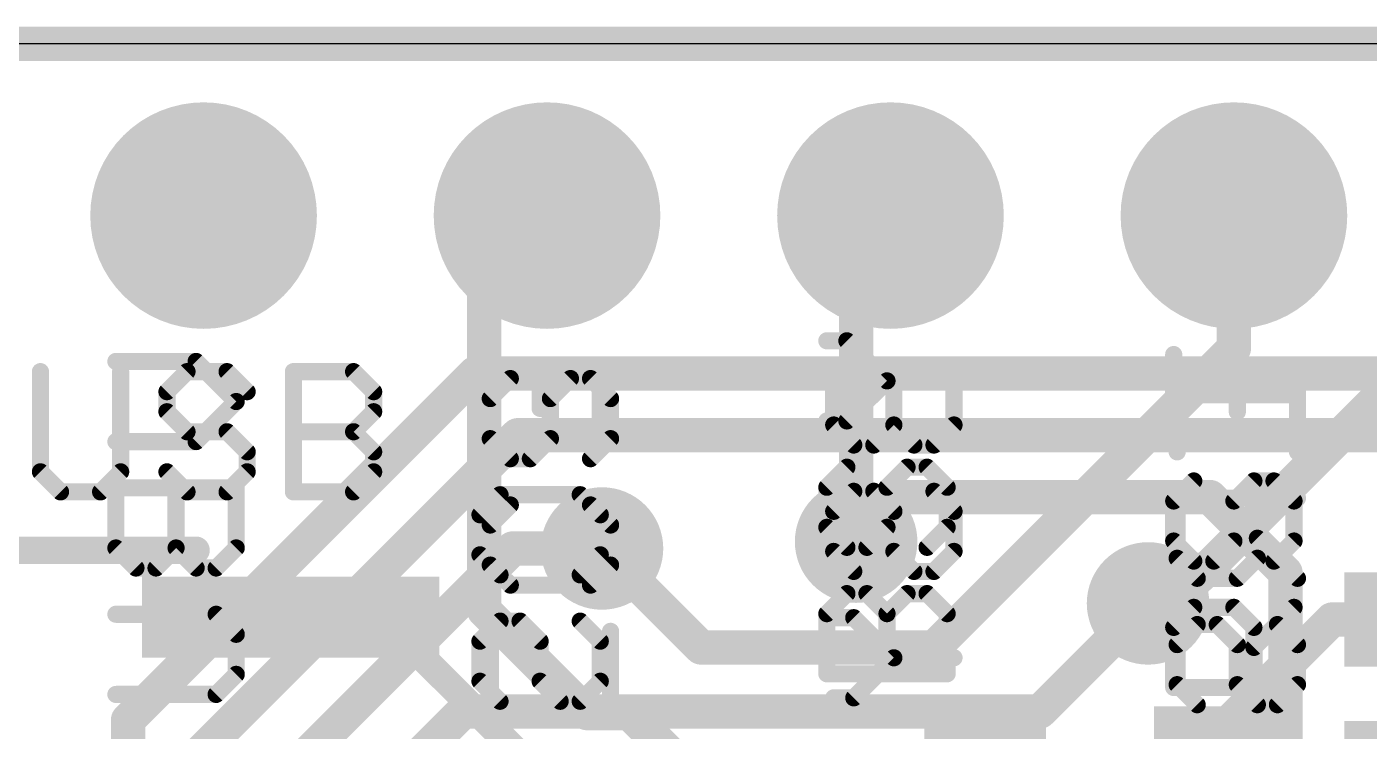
# Model space of a CAD drawing. Extents: x -0.1 to 35.6, y -0.1 to 17.9.
# Drawn here: x 5.04 to 14.97, y 12.69 to 17.91 of the extents above; entities that cross this region are included whole.
import ezdxf

# ---------------------------------------------------------------- set-up
doc = ezdxf.new("R2010")
doc.units = 0
for name, color, linetype in [('1', 12, 'CONTINUOUS'), ('16', 5, 'CONTINUOUS'), ('17', 110, 'CONTINUOUS'), ('18', 110, 'CONTINUOUS'), ('20', 4, 'CONTINUOUS'), ('21', 40, 'CONTINUOUS'), ('22', 6, 'CONTINUOUS')]:
    doc.layers.add(name, color=color, linetype=linetype)

# ---------------------------------------------------------------- blocks, each defined once
blk = doc.blocks.new('RECT')
blk.add_solid([(-0.5, -0.5), (0.5, -0.5), (-0.5, 0.5), (0.5, 0.5)])
blk = doc.blocks.new('ROUNDP')
at = {"const_width": 0.5}
blk.add_lwpolyline([(0, -0.25, 1), (0, 0.25, 1), (0, -0.25)], format="xyb", dxfattribs=at)
blk = doc.blocks.new('ROUNDV')
at = {"const_width": 0.5}
blk.add_lwpolyline([(0, -0.25, 1), (0, 0.25, 1), (0, -0.25)], format="xyb", dxfattribs=at)

msp = doc.modelspace()

# ---------------------------------------------------------------- linework, layer by layer
at = {"layer": '1'}
for points, const_width in [([(0, 17.78), (32.2072, 17.78)], 0.254), ([(8.4244, 16.0444), (8.89, 16.51)], 0.254), ([(11.43, 16.51), (11.176, 16.256)], 0.254), ([(16.3844, 16.51), (13.5142, 13.6398)], 0.254), ([(13.97, 15.5291), (13.97, 16.51)], 0.254), ([(11.176, 16.256), (11.176, 14.097)], 0.254), ([(8.4244, 16.0444), (8.4244, 13.589)], 0.254), ([(13.97, 15.5291), (11.7545, 13.3136)], 0.254), ([(9.2964, 14.0462), (10.029, 13.3136)], 0.254), ([(9.1854, 12.828), (8.4244, 13.589)], 0.254), ([(13.335, 13.6398), (13.5142, 13.6398)], 0.254), ([(7.6708, 13.5382), (6.9942, 13.5382)], 0.2032), ([(8.802, 12.407), (7.6708, 13.5382)], 0.2032), ([(14.6962, 13.5206), (13.8294, 12.6538)], 0.254), ([(15.5854, 13.5206), (14.6962, 13.5206)], 0.254), ([(10.029, 13.3136), (11.7545, 13.3136)], 0.254), ([(9.4997, 12.828), (9.1854, 12.828)], 0.254), ([(10.0549, 12.2728), (9.4997, 12.828)], 0.254)]:
    msp.add_lwpolyline(points, dxfattribs=dict(at, const_width=const_width))
for points, const_width in [([(8.9349, 16.4651, 1), (8.8451, 16.5549)], 0.127), ([(11.4749, 16.4651, 1), (11.3851, 16.5549)], 0.127), ([(14.0335, 16.51, 1), (13.9065, 16.51)], 0.127), ([(11.2395, 16.256, 1), (11.1125, 16.256)], 0.127), ([(11.1311, 16.3009, 1), (11.2209, 16.2111)], 0.127), ([(8.4879, 16.0444, 1), (8.3609, 16.0444)], 0.127), ([(8.3795, 16.0893, 1), (8.4693, 15.9995)], 0.127), ([(13.9065, 15.5291, 1), (14.0335, 15.5291)], 0.127), ([(14.0149, 15.4842, 1), (13.9251, 15.574)], 0.127), ([(9.3413, 14.0911, 1), (9.2515, 14.0013)], 0.127), ([(11.1125, 14.097, 1), (11.2395, 14.097)], 0.127), ([(8.4693, 13.6339, 1), (8.3795, 13.5441)], 0.127), ([(13.335, 13.7033, 1), (13.335, 13.5763)], 0.127), ([(13.4693, 13.6847, 1), (13.5591, 13.5949)], 0.127), ([(13.5142, 13.5763, 1), (13.5142, 13.7033)], 0.127), ([(6.9942, 13.589, 1), (6.9942, 13.4874)], 0.1016), ([(7.7067, 13.5741, 1), (7.6349, 13.5023)], 0.1016), ([(7.6708, 13.4874, 1), (7.6708, 13.589)], 0.1016), ([(8.3609, 13.589, 1), (8.4879, 13.589)], 0.127), ([(14.6962, 13.5841, 1), (14.6962, 13.4571)], 0.127), ([(14.7411, 13.4757, 1), (14.6513, 13.5655)], 0.127), ([(10.029, 13.3771, 1), (10.029, 13.2501)], 0.127), ([(9.9841, 13.2687, 1), (10.0739, 13.3585)], 0.127), ([(11.7096, 13.3585, 1), (11.7994, 13.2687)], 0.127), ([(11.7545, 13.2501, 1), (11.7545, 13.3771)], 0.127), ([(9.1854, 12.8915, 1), (9.1854, 12.7645)], 0.127), ([(9.1405, 12.7831, 1), (9.2303, 12.8729)], 0.127), ([(9.5446, 12.8729, 1), (9.4548, 12.7831)], 0.127), ([(9.4997, 12.7645, 1), (9.4997, 12.8915)], 0.127), ([(13.7845, 12.6987, 1), (13.8743, 12.6089)], 0.127)]:
    msp.add_lwpolyline(points, format="xyb", dxfattribs=dict(at, const_width=const_width))
at = {"layer": '16', "const_width": 0.254}
for points in [[(0, 17.78), (32.0802, 17.78)], [(8.3566, 15.3416), (5.7912, 12.7762)], [(25.5016, 15.3416), (8.3566, 15.3416)], [(8.673, 14.8844), (6.2484, 12.4598)], [(26.6968, 14.8844), (8.673, 14.8844)], [(11.5062, 14.4272), (11.176, 14.097)], [(13.7922, 14.4272), (11.5062, 14.4272)], [(14.351, 13.8684), (13.7922, 14.4272)], [(8.6362, 14.0462), (6.7302, 12.1402)], [(9.2964, 14.0462), (8.6362, 14.0462)], [(14.351, 13.8684), (14.351, 11.557)], [(12.5349, 12.8397), (13.335, 13.6398)], [(8.2677, 12.8397), (7.8486, 12.4206)], [(8.2677, 12.8397), (12.5349, 12.8397)], [(5.7912, 12.7762), (5.7912, 8.5852)]]:
    msp.add_lwpolyline(points, dxfattribs=at)
at = {"layer": '16', "const_width": 0.127}
for points in [[(8.3566, 15.4051, 1), (8.3566, 15.2781)], [(8.4015, 15.2967, 1), (8.3117, 15.3865)], [(8.673, 14.9479, 1), (8.673, 14.8209)], [(8.7179, 14.8395, 1), (8.6281, 14.9293)], [(11.5062, 14.4907, 1), (11.5062, 14.3637)], [(11.5511, 14.3823, 1), (11.4613, 14.4721)], [(13.8371, 14.4721, 1), (13.7473, 14.3823)], [(13.7922, 14.3637, 1), (13.7922, 14.4907)], [(11.1311, 14.1419, 1), (11.2209, 14.0521)], [(8.6362, 14.1097, 1), (8.6362, 13.9827)], [(8.6811, 14.0013, 1), (8.5913, 14.0911)], [(9.2964, 13.9827, 1), (9.2964, 14.1097)], [(14.4145, 13.8684, 1), (14.2875, 13.8684)], [(14.3061, 13.8235, 1), (14.3959, 13.9133)], [(13.3799, 13.5949, 1), (13.2901, 13.6847)], [(8.2677, 12.9032, 1), (8.2677, 12.7762)], [(8.3126, 12.7948, 1), (8.2228, 12.8846)], [(12.49, 12.8846, 1), (12.5798, 12.7948)], [(12.5349, 12.7762, 1), (12.5349, 12.9032)], [(5.8547, 12.7762, 1), (5.7277, 12.7762)], [(5.7463, 12.8211, 1), (5.8361, 12.7313)]]:
    msp.add_lwpolyline(points, format="xyb", dxfattribs=at)
at = {"layer": '20'}
msp.add_line((34.29, 17.78), (1.27, 17.78), dxfattribs=at)
at = {"layer": '21'}
for points, const_width in [([(11.1076, 15.5833), (10.9593, 15.5833)], 0.127), ([(11.4042, 15.2867), (11.1076, 15.5833)], 0.127), ([(13.5247, 14.8885), (13.5247, 15.4817)], 0.127), ([(5.1435, 15.3551), (5.1435, 14.6136)], 0.127), ([(5.7367, 14.6136), (5.7367, 15.3551)], 0.127), ([(6.2273, 15.3551), (6.079, 15.2068)], 0.127), ([(6.5239, 15.3551), (6.2273, 15.3551)], 0.127), ([(6.6722, 15.2068), (6.5239, 15.3551)], 0.127), ([(7.0145, 14.4653), (7.0145, 15.3551)], 0.127), ([(7.0145, 15.3551), (7.4594, 15.3551)], 0.127), ([(7.4594, 15.3551), (7.6077, 15.2068)], 0.127), ([(8.6184, 15.3039), (8.4701, 15.1556)], 0.127), ([(8.915, 15.1556), (9.0633, 15.3039)], 0.127), ([(9.0633, 15.3039), (9.2116, 15.3039)], 0.127), ([(9.2116, 15.3039), (9.3599, 15.1556)], 0.127), ([(11.1076, 14.9901), (11.4042, 15.2867)], 0.127), ([(11.4042, 15.2867), (11.8491, 15.2867)], 0.127), ([(6.079, 15.2068), (6.079, 15.0585)], 0.127), ([(7.6077, 15.2068), (7.6077, 15.0585)], 0.127), ([(8.4701, 15.1556), (8.4701, 14.859)], 0.127), ([(8.915, 14.859), (8.915, 15.1556)], 0.127), ([(9.3599, 15.1556), (9.3599, 14.859)], 0.127), ([(14.4145, 15.1851), (13.5247, 15.1851)], 0.127), ([(6.079, 15.0585), (6.2273, 14.9102)], 0.127), ([(7.6077, 15.0585), (7.4594, 14.9102)], 0.127), ([(10.9593, 14.9901), (11.1076, 14.9901)], 0.127), ([(6.2273, 14.9102), (6.5239, 14.9102)], 0.127), ([(6.5239, 14.9102), (6.6722, 14.7619)], 0.127), ([(7.0145, 14.9102), (7.4594, 14.9102)], 0.127), ([(7.4594, 14.9102), (7.6077, 14.7619)], 0.127), ([(8.4701, 14.859), (8.6184, 14.7107)], 0.127), ([(8.7667, 14.7107), (8.915, 14.859)], 0.127), ([(9.3599, 14.859), (9.2116, 14.7107)], 0.127), ([(6.6722, 14.7619), (6.6722, 14.6136)], 0.127), ([(7.6077, 14.7619), (7.6077, 14.6136)], 0.127), ([(8.6184, 14.7107), (8.7667, 14.7107)], 0.127), ([(11.1076, 14.6478), (10.9593, 14.4995)], 0.127), ([(11.4042, 14.4995), (11.5525, 14.6478)], 0.127), ([(11.5525, 14.6478), (11.7008, 14.6478)], 0.127), ([(11.7008, 14.6478), (11.8491, 14.4995)], 0.127), ([(5.1435, 14.6136), (5.2918, 14.4653)], 0.127), ([(5.5884, 14.4653), (5.7367, 14.6136)], 0.127), ([(6.2273, 14.4653), (6.079, 14.6136)], 0.127), ([(6.6722, 14.6136), (6.5239, 14.4653)], 0.127), ([(7.6077, 14.6136), (7.4594, 14.4653)], 0.127), ([(13.673, 14.5462), (13.5247, 14.3979)], 0.127), ([(13.9696, 14.3979), (14.1179, 14.5462)], 0.127), ([(14.1179, 14.5462), (14.2662, 14.5462)], 0.127), ([(14.2662, 14.5462), (14.4145, 14.3979)], 0.127), ([(5.2918, 14.4653), (5.5884, 14.4653)], 0.127), ([(6.5239, 14.4653), (6.2273, 14.4653)], 0.127), ([(7.4594, 14.4653), (7.0145, 14.4653)], 0.127), ([(10.9593, 14.4995), (10.9593, 14.2029)], 0.127), ([(11.4042, 14.2029), (11.4042, 14.4995)], 0.127), ([(11.8491, 14.4995), (11.8491, 14.2029)], 0.127), ([(8.6184, 14.3684), (8.4701, 14.2201)], 0.127), ([(9.3599, 14.2201), (9.2116, 14.3684)], 0.127), ([(13.5247, 14.3979), (13.5247, 14.1013)], 0.127), ([(13.9696, 14.1013), (13.9696, 14.3979)], 0.127), ([(14.4145, 14.3979), (14.4145, 14.1013)], 0.127), ([(8.4701, 14.2201), (8.4701, 13.9235)], 0.127), ([(9.3599, 13.9235), (9.3599, 14.2201)], 0.127), ([(10.9593, 14.2029), (11.1076, 14.0546)], 0.127), ([(11.2559, 14.0546), (11.4042, 14.2029)], 0.127), ([(11.8491, 14.2029), (11.7008, 14.0546)], 0.127), ([(2.4942, 14.0332), (6.2942, 14.0332)], 0.2032), ([(11.1076, 14.0546), (11.2559, 14.0546)], 0.127), ([(13.5247, 14.1013), (13.673, 13.953)], 0.127), ([(13.8213, 13.953), (13.9696, 14.1013)], 0.127), ([(14.4145, 14.1013), (14.2662, 13.953)], 0.127), ([(13.673, 13.953), (13.8213, 13.953)], 0.127), ([(8.4701, 13.9235), (8.6184, 13.7752)], 0.127), ([(9.2116, 13.7752), (9.3599, 13.9235)], 0.127), ([(8.6184, 13.7752), (9.2116, 13.7752)], 0.127), ([(10.9593, 13.564), (11.1076, 13.7123)], 0.127), ([(11.1076, 13.7123), (11.2559, 13.7123)], 0.127), ([(11.2559, 13.7123), (11.4042, 13.564)], 0.127), ([(11.4042, 13.564), (11.5525, 13.7123)], 0.127), ([(11.5525, 13.7123), (11.7008, 13.7123)], 0.127), ([(11.7008, 13.7123), (11.8491, 13.564)], 0.127), ([(10.9593, 13.1191), (10.9593, 13.564)], 0.127), ([(11.4042, 13.1191), (11.4042, 13.564)], 0.127), ([(11.8491, 13.564), (11.8491, 13.1191)], 0.127), ([(13.5247, 13.4624), (13.673, 13.6107)], 0.127), ([(13.673, 13.6107), (13.9696, 13.6107)], 0.127), ([(13.9696, 13.6107), (14.1179, 13.4624)], 0.127), ([(14.1179, 13.3141), (14.4145, 13.6107)], 0.127), ([(13.5247, 13.0175), (13.5247, 13.4624)], 0.127), ([(14.1179, 13.4624), (14.1179, 13.0175)], 0.127), ([(8.4701, 13.4329), (8.4701, 12.8397)], 0.127), ([(9.3599, 12.8397), (9.3599, 13.4329)], 0.127), ([(8.915, 12.8397), (8.915, 13.1363)], 0.127), ([(11.8491, 13.1191), (10.9593, 13.1191)], 0.127), ([(14.4145, 13.0175), (13.5247, 13.0175)], 0.127), ([(8.4701, 12.8397), (9.3599, 12.8397)], 0.127)]:
    msp.add_lwpolyline(points, dxfattribs=dict(at, const_width=const_width))
for points, const_width in [([(10.9593, 15.6151, 1), (10.9593, 15.5516)], 0.0635), ([(11.1301, 15.6058, 1), (11.0852, 15.5609)], 0.0635), ([(11.1076, 15.5516, 1), (11.1076, 15.6151)], 0.0635), ([(13.5565, 15.4817, 1), (13.493, 15.4817)], 0.0635), ([(5.1753, 15.3551, 1), (5.1118, 15.3551)], 0.0635), ([(5.7684, 15.3551, 1), (5.7049, 15.3551)], 0.0635), ([(6.2273, 15.3868, 1), (6.2273, 15.3233)], 0.0635), ([(6.2498, 15.3326, 1), (6.2049, 15.3775)], 0.0635), ([(6.5463, 15.3775, 1), (6.5014, 15.3326)], 0.0635), ([(6.5239, 15.3233, 1), (6.5239, 15.3868)], 0.0635), ([(7.0145, 15.3868, 1), (7.0145, 15.3233)], 0.0635), ([(7.0463, 15.3551, 1), (6.9828, 15.3551)], 0.0635), ([(7.4819, 15.3775, 1), (7.437, 15.3326)], 0.0635), ([(7.4594, 15.3233, 1), (7.4594, 15.3868)], 0.0635), ([(8.6409, 15.2815, 1), (8.596, 15.3264)], 0.0635), ([(9.0633, 15.3357, 1), (9.0633, 15.2722)], 0.0635), ([(9.0858, 15.2815, 1), (9.0409, 15.3264)], 0.0635), ([(9.2341, 15.3264, 1), (9.1892, 15.2815)], 0.0635), ([(9.2116, 15.2722, 1), (9.2116, 15.3357)], 0.0635), ([(11.4042, 15.3185, 1), (11.4042, 15.255)], 0.0635), ([(11.4267, 15.2643, 1), (11.3818, 15.3092)], 0.0635), ([(11.3818, 15.2643, 1), (11.4267, 15.3092)], 0.0635), ([(11.8491, 15.255, 1), (11.8491, 15.3185)], 0.0635), ([(6.1108, 15.2068, 1), (6.0473, 15.2068)], 0.0635), ([(6.0566, 15.2292, 1), (6.1015, 15.1843)], 0.0635), ([(6.6497, 15.1843, 1), (6.6946, 15.2292)], 0.0635), ([(7.6395, 15.2068, 1), (7.576, 15.2068)], 0.0635), ([(7.5853, 15.1843, 1), (7.6302, 15.2292)], 0.0635), ([(8.5019, 15.1556, 1), (8.4384, 15.1556)], 0.0635), ([(8.4477, 15.1781, 1), (8.4926, 15.1332)], 0.0635), ([(8.9468, 15.1556, 1), (8.8833, 15.1556)], 0.0635), ([(8.8926, 15.1781, 1), (8.9375, 15.1332)], 0.0635), ([(9.3917, 15.1556, 1), (9.3281, 15.1556)], 0.0635), ([(9.3374, 15.1332, 1), (9.3824, 15.1781)], 0.0635), ([(13.5247, 15.2169, 1), (13.5247, 15.1534)], 0.0635), ([(14.4145, 15.1534, 1), (14.4145, 15.2169)], 0.0635), ([(6.1015, 15.0809, 1), (6.0566, 15.036)], 0.0635), ([(6.0473, 15.0585, 1), (6.1108, 15.0585)], 0.0635), ([(7.576, 15.0585, 1), (7.6395, 15.0585)], 0.0635), ([(7.6302, 15.036, 1), (7.5853, 15.0809)], 0.0635), ([(10.9593, 15.0219, 1), (10.9593, 14.9584)], 0.0635), ([(11.0852, 15.0126, 1), (11.1301, 14.9677)], 0.0635), ([(11.1076, 14.9584, 1), (11.1076, 15.0219)], 0.0635), ([(6.2273, 14.9419, 1), (6.2273, 14.8784)], 0.0635), ([(6.2049, 14.8877, 1), (6.2498, 14.9326)], 0.0635), ([(6.5463, 14.9326, 1), (6.5014, 14.8877)], 0.0635), ([(6.5239, 14.8784, 1), (6.5239, 14.9419)], 0.0635), ([(7.0145, 14.9419, 1), (7.0145, 14.8784)], 0.0635), ([(7.4819, 14.9326, 1), (7.437, 14.8877)], 0.0635), ([(7.437, 14.9326, 1), (7.4819, 14.8877)], 0.0635), ([(7.4594, 14.8784, 1), (7.4594, 14.9419)], 0.0635), ([(8.4926, 14.8815, 1), (8.4477, 14.8366)], 0.0635), ([(8.9375, 14.8366, 1), (8.8926, 14.8815)], 0.0635), ([(9.3824, 14.8366, 1), (9.3374, 14.8815)], 0.0635), ([(13.493, 14.8885, 1), (13.5565, 14.8885)], 0.0635), ([(6.7039, 14.7619, 1), (6.6404, 14.7619)], 0.0635), ([(6.6497, 14.7394, 1), (6.6946, 14.7843)], 0.0635), ([(7.6395, 14.7619, 1), (7.576, 14.7619)], 0.0635), ([(7.5853, 14.7394, 1), (7.6302, 14.7843)], 0.0635), ([(8.4384, 14.859, 1), (8.5019, 14.859)], 0.0635), ([(8.8833, 14.859, 1), (8.9468, 14.859)], 0.0635), ([(9.3281, 14.859, 1), (9.3917, 14.859)], 0.0635), ([(8.6184, 14.7425, 1), (8.6184, 14.679)], 0.0635), ([(8.596, 14.6883, 1), (8.6409, 14.7332)], 0.0635), ([(8.7443, 14.7332, 1), (8.7892, 14.6883)], 0.0635), ([(8.7667, 14.679, 1), (8.7667, 14.7425)], 0.0635), ([(9.1892, 14.7332, 1), (9.2341, 14.6883)], 0.0635), ([(11.1301, 14.6253, 1), (11.0852, 14.6702)], 0.0635), ([(11.5525, 14.6795, 1), (11.5525, 14.616)], 0.0635), ([(11.575, 14.6253, 1), (11.5301, 14.6702)], 0.0635), ([(11.7233, 14.6702, 1), (11.6784, 14.6253)], 0.0635), ([(11.7008, 14.616, 1), (11.7008, 14.6795)], 0.0635), ([(5.166, 14.636, 1), (5.121, 14.5911)], 0.0635), ([(5.1118, 14.6136, 1), (5.1753, 14.6136)], 0.0635), ([(5.7049, 14.6136, 1), (5.7684, 14.6136)], 0.0635), ([(5.7591, 14.5911, 1), (5.7142, 14.636)], 0.0635), ([(6.1015, 14.636, 1), (6.0566, 14.5911)], 0.0635), ([(6.6404, 14.6136, 1), (6.7039, 14.6136)], 0.0635), ([(6.6946, 14.5911, 1), (6.6497, 14.636)], 0.0635), ([(7.576, 14.6136, 1), (7.6395, 14.6136)], 0.0635), ([(7.6302, 14.5911, 1), (7.5853, 14.636)], 0.0635), ([(13.6955, 14.5237, 1), (13.6506, 14.5686)], 0.0635), ([(14.1179, 14.5779, 1), (14.1179, 14.5144)], 0.0635), ([(14.1404, 14.5237, 1), (14.0955, 14.5686)], 0.0635), ([(14.2887, 14.5686, 1), (14.2438, 14.5237)], 0.0635), ([(14.2662, 14.5144, 1), (14.2662, 14.5779)], 0.0635), ([(5.2918, 14.4971, 1), (5.2918, 14.4336)], 0.0635), ([(5.2693, 14.4428, 1), (5.3142, 14.4878)], 0.0635), ([(5.5659, 14.4878, 1), (5.6108, 14.4428)], 0.0635), ([(5.5884, 14.4336, 1), (5.5884, 14.4971)], 0.0635), ([(6.2273, 14.4971, 1), (6.2273, 14.4336)], 0.0635), ([(6.2049, 14.4428, 1), (6.2498, 14.4878)], 0.0635), ([(6.5014, 14.4878, 1), (6.5463, 14.4428)], 0.0635), ([(6.5239, 14.4336, 1), (6.5239, 14.4971)], 0.0635), ([(7.0145, 14.4971, 1), (7.0145, 14.4336)], 0.0635), ([(6.9828, 14.4653, 1), (7.0463, 14.4653)], 0.0635), ([(7.437, 14.4878, 1), (7.4819, 14.4428)], 0.0635), ([(7.4594, 14.4336, 1), (7.4594, 14.4971)], 0.0635), ([(10.9911, 14.4995, 1), (10.9276, 14.4995)], 0.0635), ([(10.9369, 14.5219, 1), (10.9818, 14.477)], 0.0635), ([(11.436, 14.4995, 1), (11.3725, 14.4995)], 0.0635), ([(11.3818, 14.5219, 1), (11.4267, 14.477)], 0.0635), ([(11.8809, 14.4995, 1), (11.8173, 14.4995)], 0.0635), ([(11.8266, 14.477, 1), (11.8716, 14.5219)], 0.0635), ([(8.6409, 14.3459, 1), (8.596, 14.3908)], 0.0635), ([(9.2341, 14.3908, 1), (9.1892, 14.3459)], 0.0635), ([(13.5565, 14.3979, 1), (13.493, 14.3979)], 0.0635), ([(13.5023, 14.4203, 1), (13.5472, 14.3754)], 0.0635), ([(14.0014, 14.3979, 1), (13.9379, 14.3979)], 0.0635), ([(13.9472, 14.4203, 1), (13.9921, 14.3754)], 0.0635), ([(14.4463, 14.3979, 1), (14.3827, 14.3979)], 0.0635), ([(14.392, 14.3754, 1), (14.437, 14.4203)], 0.0635), ([(8.5019, 14.2201, 1), (8.4384, 14.2201)], 0.0635), ([(8.4477, 14.2425, 1), (8.4926, 14.1976)], 0.0635), ([(9.3917, 14.2201, 1), (9.3281, 14.2201)], 0.0635), ([(9.3374, 14.1976, 1), (9.3824, 14.2425)], 0.0635), ([(10.9818, 14.2254, 1), (10.9369, 14.1805)], 0.0635), ([(10.9276, 14.2029, 1), (10.9911, 14.2029)], 0.0635), ([(11.3725, 14.2029, 1), (11.436, 14.2029)], 0.0635), ([(11.4267, 14.1805, 1), (11.3818, 14.2254)], 0.0635), ([(11.8173, 14.2029, 1), (11.8809, 14.2029)], 0.0635), ([(11.8716, 14.1805, 1), (11.8266, 14.2254)], 0.0635), ([(6.2942, 13.9824, 1), (6.2942, 14.084)], 0.1016), ([(11.1076, 14.0864, 1), (11.1076, 14.0229)], 0.0635), ([(11.0852, 14.0322, 1), (11.1301, 14.0771)], 0.0635), ([(11.2335, 14.0771, 1), (11.2784, 14.0322)], 0.0635), ([(11.2559, 14.0229, 1), (11.2559, 14.0864)], 0.0635), ([(11.6784, 14.0771, 1), (11.7233, 14.0322)], 0.0635), ([(13.5472, 14.1238, 1), (13.5023, 14.0789)], 0.0635), ([(13.493, 14.1013, 1), (13.5565, 14.1013)], 0.0635), ([(13.9379, 14.1013, 1), (14.0014, 14.1013)], 0.0635), ([(13.9921, 14.0789, 1), (13.9472, 14.1238)], 0.0635), ([(14.3827, 14.1013, 1), (14.4463, 14.1013)], 0.0635), ([(14.437, 14.0789, 1), (14.392, 14.1238)], 0.0635), ([(13.673, 13.9848, 1), (13.673, 13.9213)], 0.0635), ([(13.6506, 13.9306, 1), (13.6955, 13.9755)], 0.0635), ([(13.7989, 13.9755, 1), (13.8438, 13.9306)], 0.0635), ([(13.8213, 13.9213, 1), (13.8213, 13.9848)], 0.0635), ([(14.2438, 13.9755, 1), (14.2887, 13.9306)], 0.0635), ([(8.4926, 13.946, 1), (8.4477, 13.9011)], 0.0635), ([(8.4384, 13.9235, 1), (8.5019, 13.9235)], 0.0635), ([(9.3281, 13.9235, 1), (9.3917, 13.9235)], 0.0635), ([(9.3824, 13.9011, 1), (9.3374, 13.946)], 0.0635), ([(8.6184, 13.807, 1), (8.6184, 13.7435)], 0.0635), ([(8.596, 13.7528, 1), (8.6409, 13.7977)], 0.0635), ([(9.1892, 13.7977, 1), (9.2341, 13.7528)], 0.0635), ([(9.2116, 13.7435, 1), (9.2116, 13.807)], 0.0635), ([(11.1076, 13.744, 1), (11.1076, 13.6805)], 0.0635), ([(11.1301, 13.6898, 1), (11.0852, 13.7347)], 0.0635), ([(11.2784, 13.7347, 1), (11.2335, 13.6898)], 0.0635), ([(11.2559, 13.6805, 1), (11.2559, 13.744)], 0.0635), ([(11.5525, 13.744, 1), (11.5525, 13.6805)], 0.0635), ([(11.575, 13.6898, 1), (11.5301, 13.7347)], 0.0635), ([(11.7233, 13.7347, 1), (11.6784, 13.6898)], 0.0635), ([(11.7008, 13.6805, 1), (11.7008, 13.744)], 0.0635), ([(10.9911, 13.564, 1), (10.9276, 13.564)], 0.0635), ([(10.9369, 13.5864, 1), (10.9818, 13.5415)], 0.0635), ([(11.436, 13.564, 1), (11.3725, 13.564)], 0.0635), ([(11.3818, 13.5864, 1), (11.4267, 13.5415)], 0.0635), ([(11.3818, 13.5415, 1), (11.4267, 13.5864)], 0.0635), ([(11.8809, 13.564, 1), (11.8173, 13.564)], 0.0635), ([(11.8266, 13.5415, 1), (11.8716, 13.5864)], 0.0635), ([(13.673, 13.6424, 1), (13.673, 13.5789)], 0.0635), ([(13.6955, 13.5882, 1), (13.6506, 13.6331)], 0.0635), ([(13.9921, 13.6331, 1), (13.9472, 13.5882)], 0.0635), ([(13.9696, 13.5789, 1), (13.9696, 13.6424)], 0.0635), ([(14.437, 13.5882, 1), (14.392, 13.6331)], 0.0635), ([(13.5565, 13.4624, 1), (13.493, 13.4624)], 0.0635), ([(13.5023, 13.4848, 1), (13.5472, 13.4399)], 0.0635), ([(14.1497, 13.4624, 1), (14.0862, 13.4624)], 0.0635), ([(14.0955, 13.4399, 1), (14.1404, 13.4848)], 0.0635), ([(8.5019, 13.4329, 1), (8.4384, 13.4329)], 0.0635), ([(9.3917, 13.4329, 1), (9.3281, 13.4329)], 0.0635), ([(14.0955, 13.3365, 1), (14.1404, 13.2916)], 0.0635), ([(8.9468, 13.1363, 1), (8.8833, 13.1363)], 0.0635), ([(10.9593, 13.1509, 1), (10.9593, 13.0874)], 0.0635), ([(10.9276, 13.1191, 1), (10.9911, 13.1191)], 0.0635), ([(11.3725, 13.1191, 1), (11.436, 13.1191)], 0.0635), ([(11.8173, 13.1191, 1), (11.8809, 13.1191)], 0.0635), ([(11.8491, 13.0874, 1), (11.8491, 13.1509)], 0.0635), ([(13.5247, 13.0493, 1), (13.5247, 12.9857)], 0.0635), ([(13.493, 13.0175, 1), (13.5565, 13.0175)], 0.0635), ([(14.0862, 13.0175, 1), (14.1497, 13.0175)], 0.0635), ([(14.4145, 12.9857, 1), (14.4145, 13.0493)], 0.0635), ([(8.4701, 12.8715, 1), (8.4701, 12.8079)], 0.0635), ([(8.4384, 12.8397, 1), (8.5019, 12.8397)], 0.0635), ([(8.8833, 12.8397, 1), (8.9468, 12.8397)], 0.0635), ([(9.3281, 12.8397, 1), (9.3917, 12.8397)], 0.0635), ([(9.3599, 12.8079, 1), (9.3599, 12.8715)], 0.0635)]:
    msp.add_lwpolyline(points, format="xyb", dxfattribs=dict(at, const_width=const_width))
at = {"layer": '22', "const_width": 0.0635}
for points in [[(5.7015, 15.4623, 1), (5.7015, 15.3987)], [(6.3172, 15.453, 1), (6.2723, 15.408)], [(6.2947, 15.3987, 1), (6.2947, 15.4623)], [(8.3939, 15.4115, 1), (8.3939, 15.348)], [(8.4257, 15.3797, 1), (8.3622, 15.3797)], [(8.8706, 15.3797, 1), (8.8071, 15.3797)], [(9.3155, 15.3797, 1), (9.2519, 15.3797)], [(9.2837, 15.348, 1), (9.2837, 15.4115)], [(11.0101, 15.4369, 1), (11.0101, 15.3734)], [(11.0419, 15.4051, 1), (10.9784, 15.4051)], [(11.4868, 15.4051, 1), (11.4233, 15.4051)], [(11.9317, 15.4051, 1), (11.8681, 15.4051)], [(11.8999, 15.3734, 1), (11.8999, 15.4369)], [(13.5501, 15.3861, 1), (13.5501, 15.3225)], [(13.5819, 15.3543, 1), (13.5184, 15.3543)], [(14.0268, 15.3543, 1), (13.9633, 15.3543)], [(14.4717, 15.3543, 1), (14.4082, 15.3543)], [(14.4399, 15.3225, 1), (14.4399, 15.3861)], [(6.6138, 15.1115, 1), (6.5688, 15.1564)], [(6.5688, 15.1115, 1), (6.6138, 15.1564)], [(8.8071, 15.0831, 1), (8.8706, 15.0831)], [(13.9633, 15.0577, 1), (14.0268, 15.0577)], [(10.9784, 14.9602, 1), (11.0419, 14.9602)], [(11.0326, 14.9827, 1), (10.9877, 14.9378)], [(11.4233, 14.9602, 1), (11.4868, 14.9602)], [(11.4775, 14.9827, 1), (11.4326, 14.9378)], [(11.4775, 14.9378, 1), (11.4326, 14.9827)], [(11.8681, 14.9602, 1), (11.9317, 14.9602)], [(11.9224, 14.9378, 1), (11.8774, 14.9827)], [(5.7015, 14.8691, 1), (5.7015, 14.8056)], [(6.2723, 14.8598, 1), (6.3172, 14.8149)], [(6.2947, 14.8056, 1), (6.2947, 14.8691)], [(8.3622, 14.7865, 1), (8.4257, 14.7865)], [(9.2519, 14.7865, 1), (9.3155, 14.7865)], [(11.1584, 14.8437, 1), (11.1584, 14.7802)], [(11.136, 14.7895, 1), (11.1809, 14.8344)], [(11.2843, 14.8344, 1), (11.3292, 14.7895)], [(11.3067, 14.7802, 1), (11.3067, 14.8437)], [(11.6033, 14.8437, 1), (11.6033, 14.7802)], [(11.5809, 14.7895, 1), (11.6258, 14.8344)], [(11.7292, 14.8344, 1), (11.7741, 14.7895)], [(11.7516, 14.7802, 1), (11.7516, 14.8437)], [(13.5184, 14.7611, 1), (13.5819, 14.7611)], [(14.4082, 14.7611, 1), (14.4717, 14.7611)], [(5.7015, 14.5267, 1), (5.7015, 14.4632)], [(5.7333, 14.495, 1), (5.6698, 14.495)], [(6.1782, 14.495, 1), (6.1147, 14.495)], [(6.6231, 14.495, 1), (6.5596, 14.495)], [(6.5913, 14.4632, 1), (6.5913, 14.5267)], [(8.5422, 14.4759, 1), (8.5422, 14.4124)], [(8.5647, 14.4217, 1), (8.5198, 14.4666)], [(9.1579, 14.4666, 1), (9.113, 14.4217)], [(9.1354, 14.4124, 1), (9.1354, 14.4759)], [(11.1584, 14.5013, 1), (11.1584, 14.4378)], [(11.1809, 14.4471, 1), (11.136, 14.492)], [(11.3292, 14.492, 1), (11.2843, 14.4471)], [(11.3067, 14.4378, 1), (11.3067, 14.5013)], [(11.7741, 14.492, 1), (11.7292, 14.4471)], [(13.5819, 14.4188, 1), (13.5184, 14.4188)], [(13.5501, 14.4505, 1), (13.5501, 14.387)], [(14.1751, 14.4188, 1), (14.1116, 14.4188)], [(14.4399, 14.387, 1), (14.4399, 14.4505)], [(8.4257, 14.2959, 1), (8.3622, 14.2959)], [(8.3715, 14.3183, 1), (8.4164, 14.2734)], [(9.3155, 14.2959, 1), (9.2519, 14.2959)], [(9.2612, 14.2734, 1), (9.3062, 14.3183)], [(11.0419, 14.3213, 1), (10.9784, 14.3213)], [(10.9877, 14.3437, 1), (11.0326, 14.2988)], [(11.4868, 14.3213, 1), (11.4233, 14.3213)], [(11.4326, 14.2988, 1), (11.4775, 14.3437)], [(11.9317, 14.3213, 1), (11.8681, 14.3213)], [(11.8774, 14.2988, 1), (11.9224, 14.3437)], [(5.724, 14.0726, 1), (5.6791, 14.0277)], [(6.1689, 14.0726, 1), (6.124, 14.0277)], [(6.1689, 14.0277, 1), (6.124, 14.0726)], [(6.6138, 14.0277, 1), (6.5688, 14.0726)], [(14.1658, 14.1446, 1), (14.1209, 14.0997)], [(5.6698, 14.0501, 1), (5.7333, 14.0501)], [(6.1147, 14.0501, 1), (6.1782, 14.0501)], [(6.5596, 14.0501, 1), (6.6231, 14.0501)], [(8.3622, 13.9993, 1), (8.4257, 13.9993)], [(8.4164, 14.0218, 1), (8.3715, 13.9769)], [(9.2519, 13.9993, 1), (9.3155, 13.9993)], [(9.3062, 13.9769, 1), (9.2612, 14.0218)], [(10.9784, 14.0247, 1), (11.0419, 14.0247)], [(11.0326, 14.0472, 1), (10.9877, 14.0023)], [(11.4233, 14.0247, 1), (11.4868, 14.0247)], [(11.4775, 14.0472, 1), (11.4326, 14.0023)], [(11.8681, 14.0247, 1), (11.9317, 14.0247)], [(11.9224, 14.0023, 1), (11.8774, 14.0472)], [(13.5184, 13.9739, 1), (13.5819, 13.9739)], [(13.5726, 13.9964, 1), (13.5277, 13.9515)], [(14.1116, 13.9739, 1), (14.1751, 13.9739)], [(14.1658, 13.9515, 1), (14.1209, 13.9964)], [(5.8498, 13.9336, 1), (5.8498, 13.8701)], [(5.8274, 13.8794, 1), (5.8723, 13.9243)], [(5.9757, 13.9243, 1), (6.0206, 13.8794)], [(5.9981, 13.8701, 1), (5.9981, 13.9336)], [(6.2947, 13.9336, 1), (6.2947, 13.8701)], [(6.2723, 13.8794, 1), (6.3172, 13.9243)], [(6.4206, 13.9243, 1), (6.4655, 13.8794)], [(6.443, 13.8701, 1), (6.443, 13.9336)], [(8.5198, 13.8286, 1), (8.5647, 13.8735)], [(9.113, 13.8735, 1), (9.1579, 13.8286)], [(11.136, 13.854, 1), (11.1809, 13.8989)], [(11.6033, 13.9082, 1), (11.6033, 13.8447)], [(11.5809, 13.854, 1), (11.6258, 13.8989)], [(11.7292, 13.8989, 1), (11.7741, 13.854)], [(11.7516, 13.8447, 1), (11.7516, 13.9082)], [(13.6984, 13.8574, 1), (13.6984, 13.7939)], [(13.676, 13.8032, 1), (13.7209, 13.8481)], [(13.9726, 13.8481, 1), (14.0175, 13.8032)], [(13.995, 13.7939, 1), (13.995, 13.8574)], [(14.4174, 13.8032, 1), (14.4624, 13.8481)], [(5.7015, 13.5912, 1), (5.7015, 13.5277)], [(6.4655, 13.5819, 1), (6.4206, 13.537)], [(6.443, 13.5277, 1), (6.443, 13.5912)], [(8.5422, 13.5404, 1), (8.5422, 13.4769)], [(8.5647, 13.4862, 1), (8.5198, 13.5311)], [(8.713, 13.5311, 1), (8.6681, 13.4862)], [(8.6905, 13.4769, 1), (8.6905, 13.5404)], [(9.1579, 13.5311, 1), (9.113, 13.4862)], [(11.0101, 13.5658, 1), (11.0101, 13.5023)], [(11.1809, 13.5565, 1), (11.136, 13.5116)], [(11.1584, 13.5023, 1), (11.1584, 13.5658)], [(13.6984, 13.515, 1), (13.6984, 13.4515)], [(13.7209, 13.4608, 1), (13.676, 13.5057)], [(13.8692, 13.5057, 1), (13.8243, 13.4608)], [(13.8467, 13.4515, 1), (13.8467, 13.515)], [(14.3141, 13.5057, 1), (14.2692, 13.4608)], [(6.6231, 13.4112, 1), (6.5596, 13.4112)], [(6.5688, 13.3887, 1), (6.6138, 13.4336)], [(8.4257, 13.3604, 1), (8.3622, 13.3604)], [(8.3715, 13.3828, 1), (8.4164, 13.3379)], [(8.8706, 13.3604, 1), (8.8071, 13.3604)], [(8.8164, 13.3379, 1), (8.8613, 13.3828)], [(9.3155, 13.3604, 1), (9.2519, 13.3604)], [(9.2612, 13.3379, 1), (9.3062, 13.3828)], [(13.5819, 13.335, 1), (13.5184, 13.335)], [(13.5277, 13.3574, 1), (13.5726, 13.3125)], [(14.0268, 13.335, 1), (13.9633, 13.335)], [(13.9726, 13.3125, 1), (14.0175, 13.3574)], [(14.4717, 13.335, 1), (14.4082, 13.335)], [(14.4174, 13.3125, 1), (14.4624, 13.3574)], [(11.455, 13.2692, 1), (11.455, 13.2057)], [(11.4775, 13.215, 1), (11.4326, 13.2599)], [(11.4326, 13.215, 1), (11.4775, 13.2599)], [(11.8999, 13.2057, 1), (11.8999, 13.2692)], [(6.5596, 13.1146, 1), (6.6231, 13.1146)], [(6.6138, 13.0921, 1), (6.5688, 13.137)], [(8.4164, 13.0862, 1), (8.3715, 13.0413)], [(8.8613, 13.0862, 1), (8.8164, 13.0413)], [(9.3062, 13.0413, 1), (9.2612, 13.0862)], [(5.7015, 12.998, 1), (5.7015, 12.9345)], [(6.4206, 12.9887, 1), (6.4655, 12.9438)], [(6.443, 12.9345, 1), (6.443, 12.998)], [(8.3622, 13.0638, 1), (8.4257, 13.0638)], [(8.8071, 13.0638, 1), (8.8706, 13.0638)], [(9.2519, 13.0638, 1), (9.3155, 13.0638)], [(13.5184, 13.0384, 1), (13.5819, 13.0384)], [(13.5726, 13.0608, 1), (13.5277, 13.0159)], [(13.9633, 13.0384, 1), (14.0268, 13.0384)], [(14.0175, 13.0608, 1), (13.9726, 13.0159)], [(14.4082, 13.0384, 1), (14.4717, 13.0384)], [(14.4624, 13.0159, 1), (14.4174, 13.0608)], [(8.5198, 12.893, 1), (8.5647, 12.9379)], [(8.9871, 12.9472, 1), (8.9871, 12.8837)], [(8.9647, 12.893, 1), (9.0096, 12.9379)], [(9.113, 12.9379, 1), (9.1579, 12.893)], [(9.1354, 12.8837, 1), (9.1354, 12.9472)], [(11.0101, 12.9726, 1), (11.0101, 12.9091)], [(11.136, 12.9633, 1), (11.1809, 12.9184)], [(11.1584, 12.9091, 1), (11.1584, 12.9726)], [(13.676, 12.8676, 1), (13.7209, 12.9125)], [(14.1433, 12.9218, 1), (14.1433, 12.8583)], [(14.1209, 12.8676, 1), (14.1658, 12.9125)], [(14.2692, 12.9125, 1), (14.3141, 12.8676)], [(14.2916, 12.8583, 1), (14.2916, 12.9218)]]:
    msp.add_lwpolyline(points, format="xyb", dxfattribs=at)
at = {"layer": '22', "const_width": 0.127}
for points in [[(5.7015, 15.4305), (6.2947, 15.4305)], [(6.2947, 15.4305), (6.5913, 15.1339)], [(8.3939, 14.7865), (8.3939, 15.3797)], [(8.3939, 15.3797), (9.2837, 15.3797)], [(8.8388, 15.3797), (8.8388, 15.0831)], [(9.2837, 15.3797), (9.2837, 14.7865)], [(11.8999, 15.4051), (11.0101, 15.4051)], [(11.0101, 15.4051), (11.0101, 14.9602)], [(11.455, 15.4051), (11.455, 14.9602)], [(11.8999, 14.9602), (11.8999, 15.4051)], [(13.5501, 14.7611), (13.5501, 15.3543)], [(13.5501, 15.3543), (14.4399, 15.3543)], [(13.995, 15.3543), (13.995, 15.0577)], [(14.4399, 15.3543), (14.4399, 14.7611)], [(6.5913, 15.1339), (6.2947, 14.8373)], [(11.0101, 14.9602), (11.1584, 14.8119)], [(11.3067, 14.8119), (11.455, 14.9602)], [(11.455, 14.9602), (11.6033, 14.8119)], [(11.7516, 14.8119), (11.8999, 14.9602)], [(6.2947, 14.8373), (5.7015, 14.8373)], [(11.1584, 14.8119), (11.3067, 14.8119)], [(11.6033, 14.8119), (11.7516, 14.8119)], [(6.5913, 14.495), (5.7015, 14.495)], [(5.7015, 14.495), (5.7015, 14.0501)], [(6.1464, 14.495), (6.1464, 14.0501)], [(6.5913, 14.0501), (6.5913, 14.495)], [(8.3939, 14.2959), (8.5422, 14.4442)], [(8.5422, 14.4442), (9.1354, 14.4442)], [(9.1354, 14.4442), (9.2837, 14.2959)], [(11.0101, 14.3213), (11.1584, 14.4696)], [(11.1584, 14.4696), (11.3067, 14.4696)], [(11.3067, 14.4696), (11.455, 14.3213)], [(11.8999, 14.3213), (11.7516, 14.4696)], [(14.4399, 14.4188), (13.5501, 14.4188)], [(13.5501, 14.4188), (13.5501, 13.9739)], [(14.1433, 13.9739), (14.1433, 14.4188)], [(8.3939, 13.9993), (8.3939, 14.2959)], [(9.2837, 14.2959), (9.2837, 13.9993)], [(11.0101, 14.0247), (11.0101, 14.3213)], [(11.455, 14.3213), (11.455, 14.0247)], [(11.8999, 14.0247), (11.8999, 14.3213)], [(5.7015, 14.0501), (5.8498, 13.9018)], [(5.9981, 13.9018), (6.1464, 14.0501)], [(6.1464, 14.0501), (6.2947, 13.9018)], [(6.443, 13.9018), (6.5913, 14.0501)], [(14.1433, 14.1222), (14.4399, 13.8256)], [(8.5422, 13.851), (8.3939, 13.9993)], [(9.2837, 13.9993), (9.1354, 13.851)], [(11.1584, 13.8764), (11.0101, 14.0247)], [(11.455, 14.0247), (11.6033, 13.8764)], [(11.7516, 13.8764), (11.8999, 14.0247)], [(13.5501, 13.9739), (13.6984, 13.8256)], [(13.995, 13.8256), (14.1433, 13.9739)], [(5.8498, 13.9018), (5.9981, 13.9018)], [(6.2947, 13.9018), (6.443, 13.9018)], [(11.6033, 13.8764), (11.7516, 13.8764)], [(13.6984, 13.8256), (13.995, 13.8256)], [(5.7015, 13.5595), (6.443, 13.5595)], [(6.443, 13.5595), (6.5913, 13.4112)], [(8.3939, 13.3604), (8.5422, 13.5087)], [(8.5422, 13.5087), (8.6905, 13.5087)], [(8.6905, 13.5087), (8.8388, 13.3604)], [(9.2837, 13.3604), (9.1354, 13.5087)], [(11.0101, 13.5341), (11.1584, 13.5341)], [(11.1584, 13.5341), (11.455, 13.2375)], [(13.5501, 13.335), (13.6984, 13.4833)], [(13.6984, 13.4833), (13.8467, 13.4833)], [(13.8467, 13.4833), (13.995, 13.335)], [(14.4399, 13.335), (14.2916, 13.4833)], [(6.5913, 13.4112), (6.5913, 13.1146)], [(8.3939, 13.0638), (8.3939, 13.3604)], [(8.8388, 13.3604), (8.8388, 13.0638)], [(9.2837, 13.0638), (9.2837, 13.3604)], [(13.5501, 13.0384), (13.5501, 13.335)], [(13.995, 13.335), (13.995, 13.0384)], [(14.4399, 13.0384), (14.4399, 13.335)], [(11.455, 13.2375), (11.1584, 12.9409)], [(11.455, 13.2375), (11.8999, 13.2375)], [(6.5913, 13.1146), (6.443, 12.9663)], [(8.5422, 12.9155), (8.3939, 13.0638)], [(8.8388, 13.0638), (8.9871, 12.9155)], [(9.1354, 12.9155), (9.2837, 13.0638)], [(6.443, 12.9663), (5.7015, 12.9663)], [(13.6984, 12.8901), (13.5501, 13.0384)], [(13.995, 13.0384), (14.1433, 12.8901)], [(14.2916, 12.8901), (14.4399, 13.0384)], [(8.9871, 12.9155), (9.1354, 12.9155)], [(11.1584, 12.9409), (11.0101, 12.9409)], [(14.1433, 12.8901), (14.2916, 12.8901)]]:
    msp.add_lwpolyline(points, dxfattribs=at)

# ---------------------------------------------------------------- block references
at = {"layer": '1'}
for p, xscale, yscale, rotation in [((6.9942, 13.5382), 0.6, 2.2, 270), ((15.5854, 13.5206), 0.7, 1.6, 270), ((12.1294, 12.6538), 0.45, 0.9, 90), ((13.8294, 12.6538), 0.45, 0.9, 90), ((15.5854, 12.4206), 0.7, 1.6, 270)]:
    msp.add_blockref('RECT', p, dxfattribs=dict(at, xscale=xscale, yscale=yscale, rotation=rotation))
at = {"layer": '17', "xscale": 1.6764, "yscale": 1.6764, "rotation": 90}
for p in [(6.35, 16.51), (6.35, 16.51), (8.89, 16.51), (8.89, 16.51), (11.43, 16.51), (11.43, 16.51), (13.97, 16.51), (13.97, 16.51)]:
    msp.add_blockref('ROUNDP', p, dxfattribs=at)
at = {"layer": '18', "xscale": 0.9064, "yscale": 0.9064}
for p in [(9.2964, 14.0462), (9.2964, 14.0462), (11.176, 14.097), (11.176, 14.097), (13.335, 13.6398), (13.335, 13.6398)]:
    msp.add_blockref('ROUNDV', p, dxfattribs=at)

doc.saveas('drawing.dxf')
